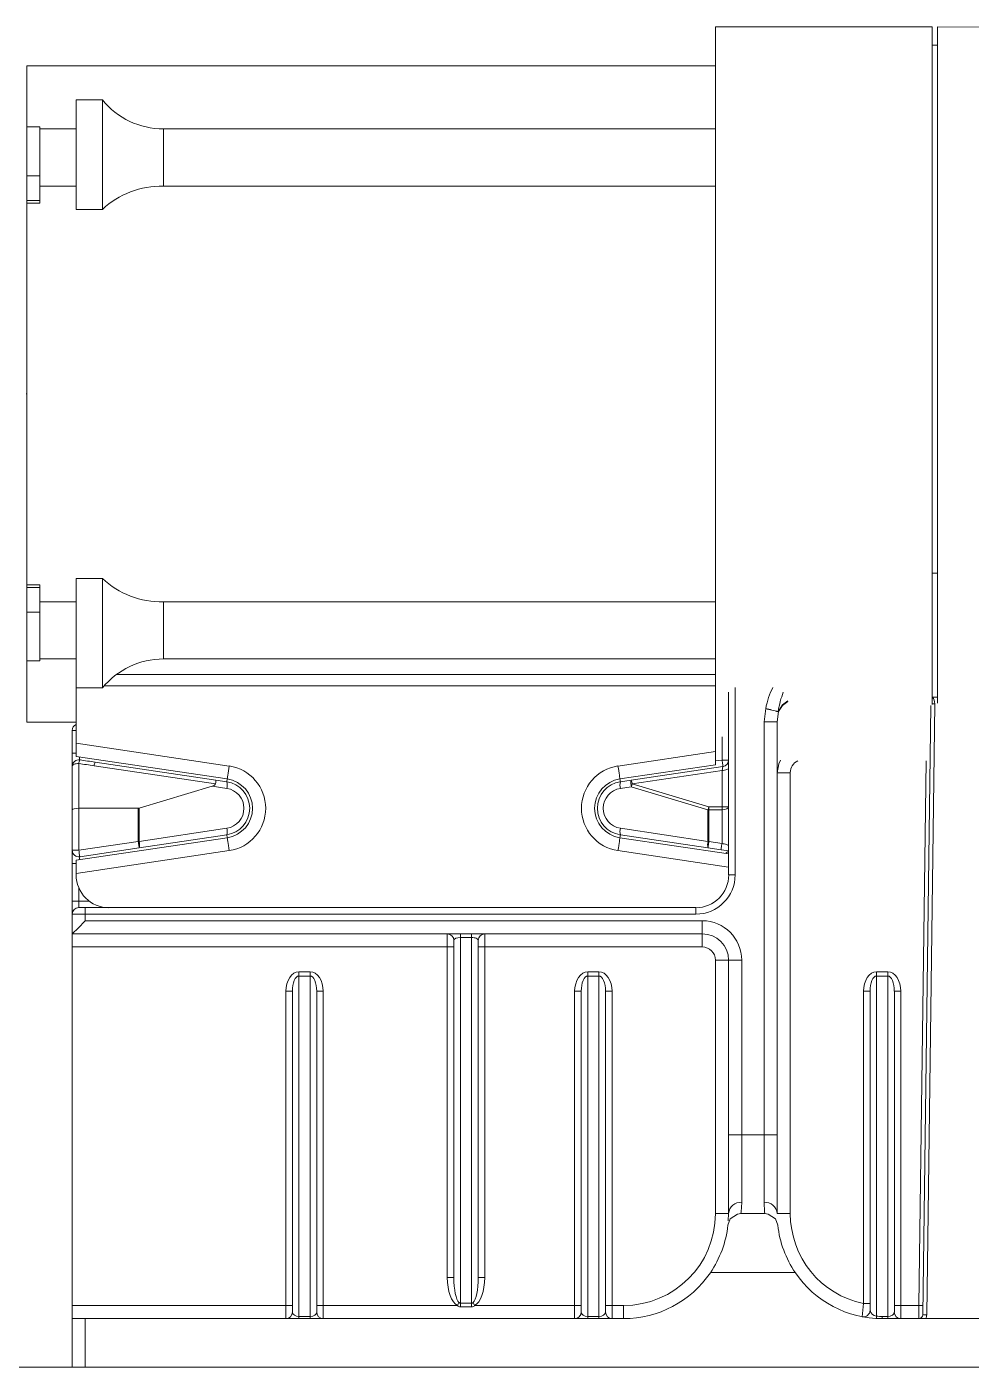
# Model space of a CAD drawing. Header units: inches. Extents: x -12478 to 399182, y -16583 to 525552.
# Drawn here: x 4872.7 to 4964.1, y -7197.5 to -7067.9 of the extents above; entities that cross this region are included whole.
import ezdxf

# ---------------------------------------------------------------- set-up
doc = ezdxf.new("R2010")
doc.units = ezdxf.units.IN
doc.header["$LTSCALE"] = 1000
doc.header["$MEASUREMENT"] = 0

msp = doc.modelspace()

# ---------------------------------------------------------------- linework, layer by layer
at = {"color": 7, "linetype": 'Continuous', "lineweight": 0}
for p, q in [((4939.33, -7067.89, 0), (4960.29, -7067.89, 0)), ((4939.33, -7103.4, 0), (4939.33, -7067.89, 0)), ((4960.29, -7103.4, 0), (4960.29, -7067.89, 0)), ((4960.8, -7067.89, 0), (5136.39, -7068.66, 0)), ((4960.8, -7067.89, 0), (4960.8, -7133.31, 0)), ((4960.29, -7069.67, 0), (4960.8, -7069.67, 0)), ((4872.71, -7071.65, 0), (4939.33, -7071.65, 0)), ((4872.71, -7077.57, 0), (4872.71, -7071.65, 0)), ((4877.48, -7074.97, 0), (4880.02, -7074.97, 0)), ((4877.48, -7085.56, 0), (4877.48, -7074.97, 0)), ((4880.02, -7074.97, 0), (4880.02, -7085.56, 0)), ((4873.98, -7077.57, 0), (4872.71, -7077.57, 0)), ((4872.71, -7082.29, 0), (4872.71, -7077.57, 0)), ((4873.98, -7077.57, 0), (4873.98, -7077.77, 0)), ((4873.98, -7077.77, 0), (4877.48, -7077.77, 0)), ((4873.98, -7083.3, 0), (4873.98, -7077.77, 0)), ((4885.93, -7077.77, 0), (4939.33, -7077.77, 0)), ((4885.93, -7083.3, 0), (4885.93, -7077.77, 0)), ((4873.98, -7082.29, 0), (4872.71, -7082.29, 0)), ((4872.71, -7082.29, 0), (4872.71, -7084.69, 0)), ((4873.98, -7083.3, 0), (4877.48, -7083.3, 0)), ((4873.98, -7083.3, 0), (4873.98, -7084.94, 0)), ((4939.33, -7083.3, 0), (4885.93, -7083.3, 0)), ((4872.71, -7084.69, 0), (4873.98, -7084.69, 0)), ((4872.71, -7084.94, 0), (4872.71, -7084.69, 0)), ((4872.71, -7084.94, 0), (4873.98, -7084.94, 0)), ((4872.71, -7121.86, 0), (4872.71, -7084.94, 0)), ((4880.02, -7085.56, 0), (4877.48, -7085.56, 0)), ((4872.71, -7103.4, 0), (4872.64, -7103.4, 0)), ((4939.33, -7135.15, 0), (4939.33, -7103.4, 0)), ((4960.29, -7133.45, 0), (4960.29, -7103.4, 0)), ((4877.48, -7121.24, 0), (4880.02, -7121.24, 0)), ((4877.48, -7131.83, 0), (4877.48, -7121.24, 0)), ((4880.02, -7121.24, 0), (4880.02, -7131.83, 0)), ((4960.29, -7120.73, 0), (4960.8, -7120.73, 0)), ((4873.98, -7121.86, 0), (4872.71, -7121.86, 0)), ((4872.71, -7122.11, 0), (4872.71, -7121.86, 0)), ((4873.98, -7122.11, 0), (4872.71, -7122.11, 0)), ((4872.71, -7122.11, 0), (4872.71, -7124.51, 0)), ((4873.98, -7121.86, 0), (4873.98, -7123.5, 0)), ((4877.48, -7123.5, 0), (4873.98, -7123.5, 0)), ((4873.98, -7129.03, 0), (4873.98, -7123.5, 0)), ((4885.93, -7123.5, 0), (4939.33, -7123.5, 0)), ((4885.93, -7129.03, 0), (4885.93, -7123.5, 0)), ((4872.71, -7124.51, 0), (4873.98, -7124.51, 0)), ((4872.71, -7129.23, 0), (4872.71, -7124.51, 0)), ((4877.48, -7129.03, 0), (4873.98, -7129.03, 0)), ((4873.98, -7129.03, 0), (4873.98, -7129.23, 0)), ((4939.33, -7129.03, 0), (4885.93, -7129.03, 0)), ((4872.71, -7129.23, 0), (4873.98, -7129.23, 0)), ((4872.71, -7135.15, 0), (4872.71, -7129.23, 0)), ((4880.2, -7131.62, 0), (4939.33, -7131.62, 0)), ((4939.33, -7130.53, 0), (4881.38, -7130.53, 0)), ((4877.48, -7131.83, 0), (4877.48, -7137.18, 0)), ((4880.02, -7131.83, 0), (4877.48, -7131.83, 0)), ((4940.6, -7132.25, 0), (4940.6, -7149.91, 0)), ((4941.24, -7149.91, 0), (4941.24, -7131.78, 0)), ((4960.31, -7132.72, 0), (4960.8, -7132.72, 0)), ((4944.2, -7133.84, 0), (4944.03, -7135.1, 0)), ((4945.3, -7135.1, 0), (4945.43, -7134.11, 0)), ((4960.17, -7133.55, 0), (4959.39, -7192.46, 0)), ((4959.77, -7192.46, 0), (4960.55, -7133.36, 0)), ((4877.48, -7135.15, 0), (4872.71, -7135.15, 0)), ((4939.33, -7135.15, 0), (4939.33, -7137.98, 0)), ((4944.03, -7135.1, 0), (4945.3, -7135.1, 0)), ((4944.03, -7135.1, 0), (4944.03, -7175.06, 0)), ((4945.3, -7175.06, 0), (4945.3, -7135.1, 0)), ((4877.1, -7135.94, 0), (4877.1, -7138.14, 0)), ((4877.1, -7135.94, 0), (4877.1, -7152.45, 0)), ((4877.48, -7135.94, 0), (4877.1, -7135.94, 0)), ((4939.97, -7136.56, 0), (4939.97, -7138.81, 0)), ((4877.1, -7139.42, 0), (4877.1, -7138.14, 0)), ((4877.48, -7138.14, 0), (4877.1, -7138.14, 0)), ((4892.29, -7139.39, 0), (4877.48, -7137.18, 0)), ((4877.48, -7137.18, 0), (4877.48, -7138.46, 0)), ((4939.33, -7137.98, 0), (4929.9, -7139.39, 0)), ((4939.33, -7137.98, 0), (4939.33, -7139.26, 0)), ((4877.1, -7139.42, 0), (4877.1, -7143.62, 0)), ((4877.48, -7138.46, 0), (4892.1, -7140.64, 0)), ((4877.74, -7143.48, 0), (4877.74, -7139.14, 0)), ((4879.22, -7139.37, 0), (4890.97, -7141.12, 0)), ((4891, -7140.76, 0), (4879.32, -7139.02, 0)), ((4930.09, -7140.64, 0), (4939.33, -7139.26, 0)), ((4940.06, -7139.44, 0), (4931.19, -7140.76, 0)), ((4939.97, -7138.81, 0), (4939.33, -7138.9, 0)), ((4940.6, -7138.81, 0), (4939.97, -7138.81, 0)), ((4959.72, -7138.89, 0), (4959.02, -7191.57, 0)), ((4892.06, -7140.92, 0), (4891, -7140.76, 0)), ((4931.19, -7140.76, 0), (4930.13, -7140.92, 0)), ((4931.28, -7141.12, 0), (4939.97, -7139.82, 0)), ((4939.97, -7139.82, 0), (4939.97, -7143.35, 0)), ((4945.3, -7140.04, 0), (4946.57, -7140.04, 0)), ((4946.57, -7182.68, 0), (4946.57, -7140.04, 0)), ((4883.58, -7143.47, 0), (4890.65, -7141.34, 0)), ((4890.65, -7141.34, 0), (4892.05, -7141.55, 0)), ((4930.13, -7141.55, 0), (4931.19, -7141.39, 0)), ((4931.19, -7141.39, 0), (4938.61, -7143.62, 0)), ((4938.7, -7143.35, 0), (4931.28, -7141.12, 0)), ((4938.7, -7143.35, 0), (4938.7, -7143.62, 0)), ((4939.97, -7143.35, 0), (4938.7, -7143.35, 0)), ((4939.97, -7143.35, 0), (4939.97, -7143.62, 0)), ((4877.1, -7143.62, 0), (4877.1, -7147.54, 0)), ((4877.74, -7147.54, 0), (4877.74, -7143.48, 0)), ((4883.49, -7143.48, 0), (4877.74, -7143.48, 0)), ((4883.49, -7143.48, 0), (4883.49, -7146.68, 0)), ((4883.58, -7146.68, 0), (4883.58, -7143.47, 0)), ((4938.61, -7143.62, 0), (4938.7, -7143.62, 0)), ((4938.61, -7143.62, 0), (4938.61, -7146.68, 0)), ((4938.7, -7146.68, 0), (4938.7, -7143.62, 0)), ((4938.7, -7143.62, 0), (4939.97, -7143.62, 0)), ((4939.97, -7143.62, 0), (4939.97, -7146.87, 0)), ((4892.05, -7145.41, 0), (4883.58, -7146.68, 0)), ((4938.61, -7146.68, 0), (4930.13, -7145.41, 0)), ((4892.1, -7146.32, 0), (4877.48, -7148.5, 0)), ((4883.49, -7146.68, 0), (4877.74, -7147.54, 0)), ((4883.58, -7146.68, 0), (4883.49, -7146.68, 0)), ((4883.58, -7147.3, 0), (4892.06, -7146.04, 0)), ((4940.6, -7147.89, 0), (4930.09, -7146.32, 0)), ((4930.13, -7146.04, 0), (4938.61, -7147.3, 0)), ((4938.7, -7146.68, 0), (4938.61, -7146.68, 0)), ((4939.97, -7146.87, 0), (4938.7, -7146.68, 0)), ((4877.74, -7147.54, 0), (4877.1, -7147.54, 0)), ((4877.1, -7148.82, 0), (4877.1, -7147.54, 0)), ((4877.48, -7149.78, 0), (4892.29, -7147.57, 0)), ((4877.48, -7148.5, 0), (4877.48, -7149.78, 0)), ((4877.83, -7148.16, 0), (4883.58, -7147.3, 0)), ((4929.9, -7147.57, 0), (4940.6, -7149.17, 0)), ((4938.61, -7147.3, 0), (4939.87, -7147.49, 0)), ((4877.1, -7148.82, 0), (4877.1, -7152.45, 0)), ((4877.1, -7148.82, 0), (4877.48, -7148.82, 0)), ((4877.48, -7149.78, 0), (4877.48, -7149.91, 0)), ((4940.6, -7149.91, 0), (4941.24, -7149.91, 0)), ((4877.74, -7152.45, 0), (4877.74, -7151.15, 0)), ((4877.1, -7152.45, 0), (4877.74, -7152.45, 0)), ((4877.1, -7153.72, 0), (4877.1, -7152.45, 0)), ((4877.1, -7153.72, 0), (4877.1, -7152.45, 0)), ((4877.1, -7153.72, 0), (4878.37, -7153.72, 0)), ((4877.1, -7153.72, 0), (4877.1, -7155.62, 0)), ((4877.74, -7153.08, 0), (4877.74, -7152.45, 0)), ((4878.75, -7152.45, 0), (4877.74, -7152.45, 0)), ((4878.37, -7153.08, 0), (4877.74, -7153.08, 0)), ((4878.37, -7153.08, 0), (4878.37, -7153.72, 0)), ((4937.43, -7153.08, 0), (4878.37, -7153.08, 0)), ((4878.37, -7154.35, 0), (4878.37, -7153.72, 0)), ((4878.37, -7153.72, 0), (4937.43, -7153.72, 0)), ((4937.43, -7153.08, 0), (4937.43, -7153.72, 0)), ((4938.06, -7154.35, 0), (4878.37, -7154.35, 0)), ((4938.06, -7155.62, 0), (4938.06, -7154.35, 0)), ((4877.1, -7155.62, 0), (4938.06, -7155.62, 0)), ((4877.1, -7156.89, 0), (4877.1, -7155.62, 0)), ((4913.39, -7155.62, 0), (4913.39, -7156.89, 0)), ((4914.03, -7156.26, 0), (4914.03, -7188.87, 0)), ((4914.66, -7155.62, 0), (4914.66, -7155.97, 0)), ((4914.66, -7155.97, 0), (4915.74, -7155.97, 0)), ((4914.66, -7191.34, 0), (4914.66, -7155.97, 0)), ((4915.74, -7155.62, 0), (4915.74, -7155.97, 0)), ((4915.74, -7155.97, 0), (4915.74, -7191.34, 0)), ((4916.38, -7188.87, 0), (4916.38, -7156.26, 0)), ((4917.01, -7156.89, 0), (4917.01, -7155.62, 0)), ((4938.06, -7156.89, 0), (4938.06, -7155.62, 0)), ((4877.1, -7156.89, 0), (4913.39, -7156.89, 0)), ((4877.1, -7191.57, 0), (4877.1, -7156.89, 0)), ((4913.39, -7156.89, 0), (4914.03, -7156.89, 0)), ((4913.39, -7156.89, 0), (4913.39, -7188.87, 0)), ((4916.38, -7156.89, 0), (4917.01, -7156.89, 0)), ((4917.01, -7156.89, 0), (4938.06, -7156.89, 0)), ((4917.01, -7188.87, 0), (4917.01, -7156.89, 0)), ((4939.33, -7158.16, 0), (4939.33, -7182.68, 0)), ((4939.33, -7158.16, 0), (4940.6, -7158.16, 0)), ((4940.6, -7158.16, 0), (4941.87, -7158.16, 0)), ((4940.6, -7158.16, 0), (4940.6, -7175.06, 0)), ((4941.87, -7175.06, 0), (4941.87, -7158.16, 0)), ((4899.04, -7159.28, 0), (4899.04, -7159.7, 0)), ((4900.12, -7159.28, 0), (4899.04, -7159.28, 0)), ((4899.04, -7192.62, 0), (4899.04, -7159.7, 0)), ((4899.04, -7159.7, 0), (4900.12, -7159.7, 0)), ((4900.12, -7159.28, 0), (4900.12, -7159.7, 0)), ((4900.12, -7159.7, 0), (4900.12, -7192.62, 0)), ((4926.98, -7159.7, 0), (4926.98, -7159.28, 0)), ((4928.06, -7159.28, 0), (4926.98, -7159.28, 0)), ((4926.98, -7192.62, 0), (4926.98, -7159.7, 0)), ((4926.98, -7159.7, 0), (4928.06, -7159.7, 0)), ((4928.06, -7159.7, 0), (4928.06, -7159.28, 0)), ((4928.06, -7159.7, 0), (4928.06, -7192.62, 0)), ((4954.92, -7159.7, 0), (4954.92, -7159.28, 0)), ((4956, -7159.28, 0), (4954.92, -7159.28, 0)), ((4954.92, -7192.61, 0), (4954.92, -7159.7, 0)), ((4954.92, -7159.7, 0), (4956, -7159.7, 0)), ((4956, -7159.7, 0), (4956, -7159.28, 0)), ((4956, -7159.7, 0), (4956, -7192.62, 0)), ((4897.77, -7161.18, 0), (4897.77, -7191.57, 0)), ((4897.77, -7161.18, 0), (4898.41, -7161.18, 0)), ((4898.41, -7161.18, 0), (4898.41, -7192.2, 0)), ((4900.76, -7192.2, 0), (4900.76, -7161.18, 0)), ((4901.39, -7161.18, 0), (4900.76, -7161.18, 0)), ((4901.39, -7191.57, 0), (4901.39, -7161.18, 0)), ((4925.71, -7161.18, 0), (4925.71, -7191.57, 0)), ((4925.71, -7161.18, 0), (4926.35, -7161.18, 0)), ((4926.35, -7161.18, 0), (4926.35, -7192.2, 0)), ((4928.7, -7192.2, 0), (4928.7, -7161.18, 0)), ((4928.7, -7161.18, 0), (4929.33, -7161.18, 0)), ((4929.33, -7191.57, 0), (4929.33, -7161.18, 0)), ((4954.29, -7161.18, 0), (4953.65, -7161.18, 0)), ((4953.65, -7161.18, 0), (4953.65, -7191.38, 0)), ((4954.29, -7161.18, 0), (4954.29, -7192.03, 0)), ((4956.64, -7192.2, 0), (4956.64, -7161.18, 0)), ((4956.64, -7161.18, 0), (4957.27, -7161.18, 0)), ((4957.27, -7191.57, 0), (4957.27, -7161.18, 0)), ((4940.6, -7175.06, 0), (4940.6, -7182.68, 0)), ((4940.6, -7175.06, 0), (4941.87, -7175.06, 0)), ((4941.87, -7181.59, 0), (4941.87, -7175.06, 0)), ((4944.03, -7175.06, 0), (4941.87, -7175.06, 0)), ((4944.03, -7175.06, 0), (4944.03, -7181.59, 0)), ((4944.03, -7175.06, 0), (4945.3, -7175.06, 0)), ((4945.3, -7182.68, 0), (4945.3, -7175.06, 0)), ((4939.33, -7182.68, 0), (4940.6, -7182.68, 0)), ((4940.6, -7182.68, 0), (4940.57, -7183.38, 0)), ((4944.1, -7182.68, 0), (4941.8, -7182.68, 0)), ((4945.3, -7182.68, 0), (4946.57, -7182.68, 0)), ((4938.84, -7188.39, 0), (4947.06, -7188.39, 0)), ((4913.39, -7188.87, 0), (4914.03, -7188.87, 0)), ((4916.38, -7188.87, 0), (4917.01, -7188.87, 0)), ((4897.77, -7191.57, 0), (4877.1, -7191.57, 0)), ((4877.1, -7192.84, 0), (4877.1, -7191.57, 0)), ((4897.77, -7191.57, 0), (4897.77, -7192.84, 0)), ((4897.77, -7191.57, 0), (4898.41, -7191.57, 0)), ((4901.39, -7191.57, 0), (4900.76, -7191.57, 0)), ((4914.37, -7191.57, 0), (4901.39, -7191.57, 0)), ((4901.39, -7192.84, 0), (4901.39, -7191.57, 0)), ((4915.74, -7191.34, 0), (4914.66, -7191.34, 0)), ((4914.66, -7191.34, 0), (4914.66, -7191.7, 0)), ((4914.66, -7191.7, 0), (4915.74, -7191.7, 0)), ((4915.74, -7191.34, 0), (4915.74, -7191.7, 0)), ((4925.71, -7191.57, 0), (4916.03, -7191.57, 0)), ((4925.71, -7191.57, 0), (4925.71, -7192.84, 0)), ((4925.71, -7191.57, 0), (4926.35, -7191.57, 0)), ((4928.7, -7191.57, 0), (4929.33, -7191.57, 0)), ((4930.44, -7191.57, 0), (4929.33, -7191.57, 0)), ((4929.33, -7192.84, 0), (4929.33, -7191.57, 0)), ((4930.44, -7191.57, 0), (4930.44, -7192.84, 0)), ((4953.65, -7191.38, 0), (4954.29, -7191.38, 0)), ((4956.64, -7191.57, 0), (4957.27, -7191.57, 0)), ((4957.27, -7192.84, 0), (4957.27, -7191.57, 0)), ((4959.02, -7191.57, 0), (4957.27, -7191.57, 0)), ((4877.1, -7192.84, 0), (4877.1, -7197.53, 0)), ((4877.1, -7192.84, 0), (4878.37, -7192.84, 0)), ((4878.37, -7197.53, 0), (4878.37, -7192.84, 0)), ((4930.44, -7192.84, 0), (4878.37, -7192.84, 0)), ((4899.04, -7192.62, 0), (4899.04, -7192.84, 0)), ((4900.12, -7192.62, 0), (4899.04, -7192.62, 0)), ((4900.12, -7192.62, 0), (4900.12, -7192.84, 0)), ((4926.98, -7192.84, 0), (4926.98, -7192.62, 0)), ((4928.06, -7192.62, 0), (4926.98, -7192.62, 0)), ((4928.06, -7192.84, 0), (4928.06, -7192.62, 0)), ((4956, -7192.62, 0), (4955.46, -7192.62, 0)), ((4955.46, -7192.84, 0), (4955.46, -7192.62, 0)), ((4971.08, -7192.84, 0), (4955.46, -7192.84, 0)), ((4956, -7192.84, 0), (4956, -7192.62, 0)), ((4617.36, -7197.53, 0), (5151.7, -7197.53, 0))]:
    msp.add_line(p, q, dxfattribs=at)
at = {"color": 7, "linetype": 'Continuous', "lineweight": 0, "elevation": 0}
for points in [[(4946.32, -7133.07), (4945.83, -7133.47), (4945.43, -7134.08)], [(4945.43, -7134.11), (4945.83, -7133.52), (4946.33, -7133.14)], [(4960.55, -7133.36), (4960.48, -7133.36), (4960.4, -7133.36), (4960.34, -7133.36), (4960.29, -7133.36)], [(4877.1, -7139.42), (4877.12, -7139.37), (4877.15, -7139.31), (4877.21, -7139.27), (4877.29, -7139.22), (4877.39, -7139.19), (4877.5, -7139.17), (4877.61, -7139.15), (4877.74, -7139.14)], [(4877.79, -7138.51), (4877.8, -7138.58), (4877.81, -7138.66), (4877.82, -7138.73), (4877.83, -7138.77), (4877.83, -7138.79)], [(4892.1, -7140.64), (4892.1, -7140.62), (4892.11, -7140.55), (4892.13, -7140.43), (4892.15, -7140.27), (4892.18, -7140.08), (4892.21, -7139.87), (4892.25, -7139.63), (4892.29, -7139.39)], [(4929.9, -7139.39), (4929.94, -7139.63), (4929.97, -7139.87), (4930.01, -7140.08), (4930.04, -7140.27), (4930.06, -7140.43), (4930.08, -7140.55), (4930.09, -7140.62), (4930.09, -7140.64)], [(4939.97, -7138.81), (4939.99, -7138.93), (4940, -7139.05), (4940.02, -7139.16), (4940.03, -7139.25), (4940.05, -7139.33), (4940.05, -7139.39), (4940.06, -7139.42), (4940.06, -7139.44)], [(4945.61, -7138.83), (4945.45, -7139.19), (4945.3, -7140.04)], [(4892.06, -7140.92), (4892.06, -7140.91), (4892.06, -7140.87), (4892.07, -7140.81), (4892.08, -7140.74), (4892.1, -7140.64)], [(4930.09, -7140.64), (4930.1, -7140.74), (4930.12, -7140.81), (4930.12, -7140.87), (4930.13, -7140.91), (4930.13, -7140.92)], [(4940.6, -7139.54), (4940.59, -7139.6), (4940.55, -7139.65), (4940.5, -7139.7), (4940.42, -7139.74), (4940.32, -7139.77), (4940.21, -7139.8), (4940.09, -7139.81), (4939.97, -7139.82)], [(4883.49, -7146.68), (4883.51, -7146.8), (4883.52, -7146.92), (4883.54, -7147.03), (4883.55, -7147.12), (4883.57, -7147.2), (4883.57, -7147.26), (4883.58, -7147.29), (4883.58, -7147.3)], [(4892.06, -7146.04), (4892.06, -7146.05), (4892.06, -7146.09), (4892.07, -7146.14), (4892.08, -7146.22), (4892.1, -7146.32)], [(4892.1, -7146.32), (4892.1, -7146.34), (4892.11, -7146.41), (4892.13, -7146.53), (4892.15, -7146.68), (4892.18, -7146.87), (4892.21, -7147.09), (4892.25, -7147.33), (4892.29, -7147.57)], [(4929.9, -7147.57), (4929.94, -7147.33), (4929.97, -7147.09), (4930.01, -7146.87), (4930.04, -7146.68), (4930.06, -7146.53), (4930.08, -7146.41), (4930.09, -7146.34), (4930.09, -7146.32)], [(4930.09, -7146.32), (4930.1, -7146.22), (4930.12, -7146.14), (4930.12, -7146.09), (4930.13, -7146.05), (4930.13, -7146.04)], [(4938.61, -7147.3), (4938.61, -7147.29), (4938.62, -7147.26), (4938.62, -7147.2), (4938.64, -7147.12), (4938.65, -7147.03), (4938.67, -7146.92), (4938.68, -7146.8), (4938.7, -7146.68)], [(4939.87, -7147.49), (4939.88, -7147.48), (4939.88, -7147.45), (4939.89, -7147.39), (4939.9, -7147.31), (4939.92, -7147.21), (4939.93, -7147.11), (4939.95, -7146.99), (4939.97, -7146.87)], [(4940.6, -7147.06), (4940.59, -7147.05), (4940.57, -7147.04), (4940.52, -7147.03), (4940.45, -7147.01), (4940.38, -7146.99), (4940.29, -7146.96), (4940.19, -7146.93), (4940.08, -7146.9), (4939.97, -7146.87)], [(4877.74, -7147.54), (4877.76, -7147.66), (4877.77, -7147.78), (4877.79, -7147.88), (4877.8, -7147.98), (4877.82, -7148.06), (4877.82, -7148.12), (4877.83, -7148.15), (4877.83, -7148.16)], [(4939.87, -7147.49), (4940.13, -7147.53), (4940.38, -7147.57), (4940.6, -7147.6)], [(4940.32, -7147.84), (4940.38, -7147.8), (4940.45, -7147.73), (4940.52, -7147.68), (4940.57, -7147.64), (4940.59, -7147.61), (4940.6, -7147.6)], [(4877.1, -7155.62), (4877.13, -7155.6), (4877.2, -7155.53), (4877.32, -7155.41), (4877.48, -7155.25), (4877.67, -7155.06), (4877.89, -7154.84), (4878.13, -7154.6), (4878.37, -7154.35)], [(4941.8, -7182.68), (4941.82, -7182.52), (4941.87, -7181.59)], [(4944.03, -7181.59), (4944.08, -7182.52), (4944.1, -7182.68)], [(4941.8, -7182.68), (4941.8, -7182.68), (4941.48, -7182.72), (4940.77, -7183.2), (4940.54, -7183.8)], [(4945.37, -7183.8), (4945.13, -7183.2), (4944.43, -7182.72), (4944.11, -7182.68), (4944.1, -7182.68)], [(4959.02, -7191.57), (4959.02, -7191.79), (4959.01, -7192), (4959.01, -7192.2), (4959.01, -7192.38), (4959.01, -7192.54), (4959.01, -7192.67), (4959.01, -7192.76), (4959.01, -7192.82), (4959.01, -7192.84)], [(4959.02, -7191.57), (4959.09, -7191.57), (4959.16, -7191.57), (4959.23, -7191.57), (4959.29, -7191.57), (4959.34, -7191.57), (4959.37, -7191.57), (4959.39, -7191.57), (4959.4, -7191.57)]]:
    msp.add_lwpolyline(points, dxfattribs=at)
at = {"color": 7, "linetype": 'Continuous', "lineweight": 0}
for centre, radius, start, end in [((4885.93, -7070.15, 0), 7.62, 219.2118, 270), ((4885.73, -7091.66, 0), 8.36, 88.6633, 133.0851), ((4885.66, -7115.33, 0), 8.17, 226.3901, 271.8614), ((4885.93, -7136.65, 0), 7.62, 90, 140.7882), ((4959.63, -7133.34, 0), 0.918, 358.7521, 42.8127), ((5105.37, -6397.02, 0), 754.24, 257.66132, 257.75545), ((4914.52, -7258.4, 0), 128.04, 76.0448, 76.5993), ((4945.01, -7134.03, 0), 0.409, 344.8323, 349.029), ((4945.39, -7134.1, 0), 0.0383, 287.8998, 350.0211), ((4945.39, -7134.08, 0), 0.0345, 296.322, 356.7069), ((4945.26, -7134.09, 0), 0.163, 355.0022, 4.9978), ((4877.74, -7135.94, 0), 0.635, 113.5782, 180), ((4877.74, -7139.42, 0), 0.634, 81.4567, 179.8693), ((4879.06, -7139.31, 0), 1.33, 157.2841, 172.9396), ((4880.29, -7139.46, 0), 1.07, 155.2965, 175.0107), ((4891.68, -7143.48, 0), 4.14, 278.4921, 81.5079), ((4930.51, -7143.48, 0), 4.14, 98.4921, 261.5079), ((4939.97, -7138.81, 0), 0.635, 278.4921, 0), ((4947.84, -7140.03, 0), 1.27, 115.8787, 180.0269), ((4891.68, -7143.48, 0), 2.87, 278.4921, 81.5079), ((4930.51, -7143.48, 0), 2.87, 98.4921, 261.5079), ((4932.32, -7141.07, 0), 1.17, 164.7224, 195.854), ((4930.21, -7141.21, 0), 1.07, 5.0152, 24.6686), ((4890.93, -7141.23, 0), 1.17, 344.1514, 15.2777), ((4891.77, -7143.48, 0), 1.95, 278.4921, 81.5079), ((4891.68, -7143.48, 0), 2.59, 278.4921, 81.5079), ((4930.51, -7143.48, 0), 2.59, 98.4921, 261.5079), ((4930.42, -7143.48, 0), 1.95, 98.4921, 261.5079), ((4931.26, -7141.23, 0), 1.17, 164.7336, 195.8427), ((4935.34, -7142.61, 0), 4.32, 159.8055, 163.6387), ((4942.77, -7144.85, 0), 4.34, 159.8075, 163.6218), ((4890.93, -7145.73, 0), 1.17, 344.7159, 15.855), ((4931.26, -7145.73, 0), 1.17, 164.1509, 195.2727), ((4882.45, -7147, 0), 1.17, 344.7224, 15.854), ((4939.74, -7147, 0), 1.17, 164.146, 195.2776), ((4877.74, -7147.54, 0), 0.635, 180, 278.4921), ((5314.18, -7210.69, 0), 440.81, 171.8451, 171.8831), ((4880.66, -7149.91, 0), 3.18, 180, 270), ((4937.43, -7149.91, 0), 3.81, 270, 0), ((4937.43, -7149.91, 0), 3.18, 270, 0), ((4877.74, -7153.72, 0), 0.635, 90, 180), ((4938.06, -7158.16, 0), 3.81, 0, 90), ((4913.39, -7156.26, 0), 0.635, 0, 90), ((4917.01, -7156.26, 0), 0.635, 90, 180), ((4938.06, -7158.16, 0), 2.54, 0, 90), ((4938.06, -7158.16, 0), 1.27, 0, 90), ((4941.79, -7182.77, 0), 1.19, 85.9407, 175.2639), ((4944.12, -7182.77, 0), 1.19, 4.7361, 94.0587), ((4930.44, -7182.68, 0), 8.89, 270, 0), ((4955.46, -7182.68, 0), 8.89, 180, 258.2541), ((4930.44, -7182.68, 0), 10.16, 325.7729, 353.6192), ((4955.46, -7182.68, 0), 10.16, 186.3795, 214.2288), ((4930.44, -7182.68, 0), 10.16, 270, 325.7711), ((4955.46, -7182.68, 0), 10.16, 214.2289, 270), ((5315.78, -7397.87, 0), 451.32, 152.7581, 152.7985), ((4914.67, -7191.13, 0), 0.215, 226.3714, 269.3808), ((4915.74, -7191.13, 0), 0.215, 270.6519, 313.5959), ((4514.63, -7397.87, 0), 451.32, 27.2015, 27.2419), ((4897.77, -7192.2, 0), 0.635, 270, 0), ((4901.39, -7192.2, 0), 0.635, 180, 270), ((4914.67, -7191.3, 0), 0.404, 221.9096, 268.6784), ((4915.73, -7191.29, 0), 0.412, 271.8002, 317.6118), ((4925.71, -7192.2, 0), 0.635, 270, 0), ((4929.33, -7192.2, 0), 0.635, 180, 270), ((5050.24, -7201.19, 0), 97.08, 174.201, 174.9545), ((4953.65, -7192.03, 0), 0.635, 259.0472, 0), ((4954.99, -7191.9, 0), 0.709, 190.0857, 264.88), ((4954.25, -7192.6, 0), 0.676, 341.2084, 359.3371), ((4955.46, -7183.1, 0), 9.52, 266.7515, 270), ((4957.27, -7192.2, 0), 0.635, 180, 270), ((4959.01, -7192.45, 0), 0.381, 270, 359.2424), ((4962.66, -6963.7, 0), 228.78, 269.1814, 269.2768), ((4959.01, -7192.45, 0), 0.762, 330, 359.2424)]:
    msp.add_arc(centre, radius, start, end, dxfattribs=at)
at = {"color": 7, "linetype": 'Continuous', "lineweight": 0, "extrusion": (0, 0, -1)}
for centre, major_axis, ratio, start_param, end_param in [((4947.84, -7135.59, 0), (0, 6), 0.635222, 5.007555, 5.399221), ((4947.84, -7135.59, 0), (0, 5.19), 0.489293, 5.001693, 5.409577), ((4887.83, -7139.37, 0), (-19.73, 2.4), 0.057716, 5.156293, 5.241866), ((4887.83, -7139.65, 0), (-19.69, 2.67), 0.028874, 5.155104, 5.240677), ((4939.97, -7140.09, 0), (0.095, 0.656), 0.06474, 5.134325, 6.263766), ((4890.91, -7141.39, 0), (0.094, 0.628), 0.035719, 0, 1.129441), ((4887.64, -7140.9, 0), (-3.33, 0.22), 0.171956, 3.153061, 3.57334), ((4939.97, -7143.33, 0), (-0.635, 0), 0.454173, 3.141593, 4.712389), ((4939.97, -7143.33, 0), (-0.635, 0), 0.022272, 3.141593, 4.712389), ((4877.74, -7143.62, 0), (-0.635, 0), 0.227087, 0, 1.570796), ((4883.49, -7142.15, 0), (0, 1.33), 0.478867, 2.998395, 3.141593), ((4914.66, -7156.26, 0), (-0.635, 0), 0.458446, 0, 1.570796), ((4915.74, -7156.26, 0), (-0.635, 0), 0.458446, 1.570796, 3.141593), ((4899.04, -7161.18, 0), (0, 1.9), 0.667813, 4.712389, 6.283185), ((4899.04, -7161.18, 0), (0, 1.48), 0.429731, 4.712389, 6.283185), ((4900.12, -7161.18, 0), (0, 1.9), 0.667813, 0, 1.570796), ((4900.12, -7161.18, 0), (0, 1.48), 0.429731, 0, 1.570796), ((4926.98, -7161.18, 0), (0, 1.9), 0.667813, 4.712389, 6.283185), ((4926.98, -7161.18, 0), (0, 1.48), 0.429731, 4.712389, 6.283185), ((4928.06, -7161.18, 0), (0, 1.9), 0.667813, 0, 1.570796), ((4928.06, -7161.18, 0), (0, 1.48), 0.429731, 0, 1.570796), ((4954.92, -7161.18, 0), (0, 1.9), 0.667813, 4.712389, 6.283185), ((4954.92, -7161.18, 0), (0, 1.48), 0.429731, 4.712389, 6.283185), ((4956, -7161.18, 0), (0, 1.9), 0.667813, 0, 1.570796), ((4956, -7161.18, 0), (0, 1.48), 0.429731, 0, 1.570796), ((4914.66, -7188.87, 0), (0, 2.77), 0.458446, 3.373177, 4.712389), ((4914.66, -7188.87, 0), (0, 2.48), 0.25614, 3.373177, 4.712389), ((4915.74, -7188.87, 0), (0, 2.48), 0.25614, 1.570796, 2.910009), ((4915.74, -7188.87, 0), (0, 2.77), 0.458446, 1.570796, 2.910009), ((4899.04, -7192.2, 0), (-0.635, 0), 0.667813, 4.712389, 6.283185), ((4900.12, -7192.2, 0), (-0.635, 0), 0.667813, 3.141593, 4.712389), ((4926.98, -7192.2, 0), (-0.635, 0), 0.667813, 4.712389, 6.283185), ((4928.06, -7192.2, 0), (-0.635, 0), 0.667813, 3.141593, 4.712389), ((4956, -7192.2, 0), (-0.635, 0), 0.667813, 3.141593, 4.712389)]:
    msp.add_ellipse(centre, major_axis=major_axis, ratio=ratio, start_param=start_param, end_param=end_param, dxfattribs=at)

doc.saveas('drawing.dxf')
